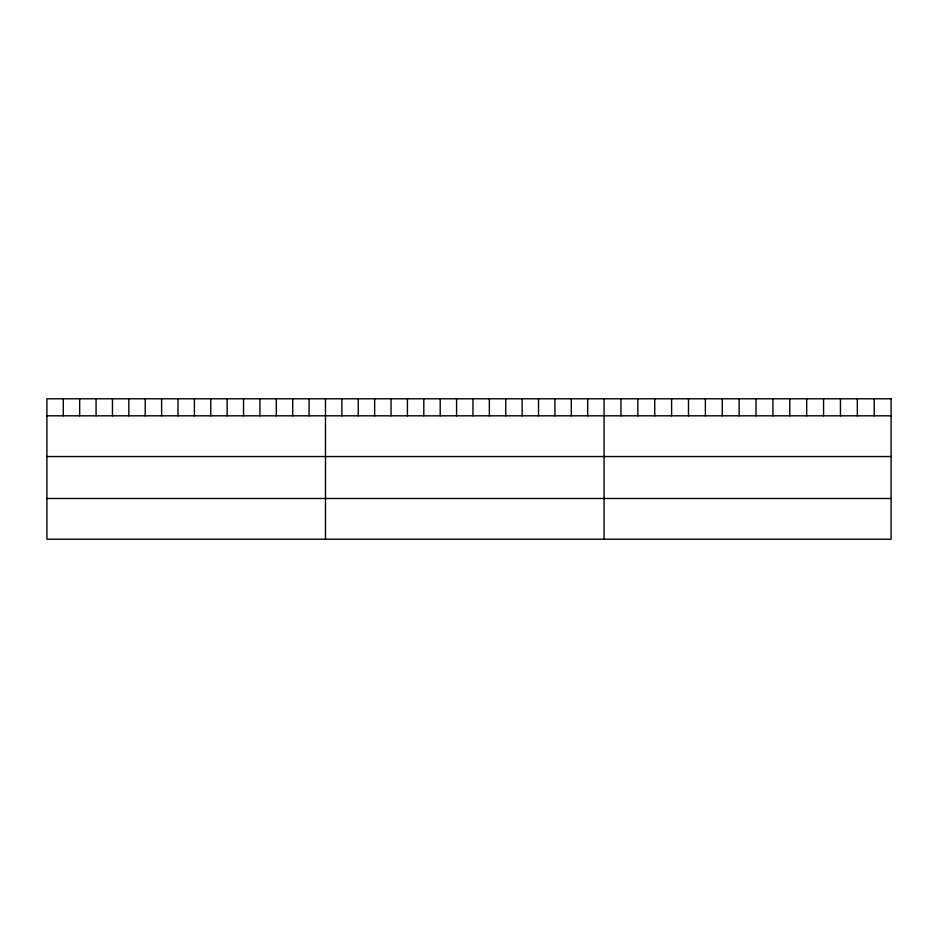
<?xml version="1.0" encoding="UTF-8"?>
<svg xmlns="http://www.w3.org/2000/svg" width="938" height="938" viewBox="0 0 938 938"><rect width="100%" height="100%" fill="white"/><g stroke="black" fill="none" stroke-linecap="round" stroke-linejoin="round"><path stroke-width="1.41" d="M46.9 415.815L891.1 415.815M46.9 456.536L891.1 456.536M46.9 498.488L891.1 498.488M874.216 398.791L874.216 415.815M857.332 398.791L857.332 415.815M840.448 398.791L840.448 415.815M823.564 398.791L823.564 415.815M806.68 398.791L806.68 415.815M789.796 398.791L789.796 415.815M772.912 398.791L772.912 415.815M756.028 398.791L756.028 415.815M739.144 398.791L739.144 415.815M722.26 398.791L722.26 415.815M705.376 398.791L705.376 415.815M688.492 398.791L688.492 415.815M671.608 398.791L671.608 415.815M654.724 398.791L654.724 415.815M637.84 398.791L637.84 415.815M620.956 398.791L620.956 415.815M604.072 398.791L604.072 539.209M587.68 398.791L587.68 415.815M571.301 398.791L571.301 415.815M554.909 398.791L554.909 415.815M538.518 398.791L538.518 415.815M522.138 398.791L522.138 415.815M505.746 398.791L505.746 415.815M489.355 398.791L489.355 415.815M472.975 398.791L472.975 415.815M456.583 398.791L456.583 415.815M440.203 398.791L440.203 415.815M423.812 398.791L423.812 415.815M407.42 398.791L407.42 415.815M391.04 398.791L391.04 415.815M374.649 398.791L374.649 415.815M358.257 398.791L358.257 415.815M341.878 398.791L341.878 415.815M325.486 398.791L325.486 539.209M309.094 398.791L309.094 415.815M292.715 398.791L292.715 415.815M276.323 398.791L276.323 415.815M259.932 398.791L259.932 415.815M243.552 398.791L243.552 415.815M227.16 398.791L227.16 415.815M210.769 398.791L210.769 415.815M194.389 398.791L194.389 415.815M177.997 398.791L177.997 415.815M161.617 398.791L161.617 415.815M145.226 398.791L145.226 415.815M128.834 398.791L128.834 415.815M112.454 398.791L112.454 415.815M96.063 398.791L96.063 415.815M79.671 398.791L79.671 415.815M63.292 398.791L63.292 415.815M891.1 398.791L46.9 398.791L46.9 539.209L891.1 539.209L891.1 398.791"/></g></svg>
